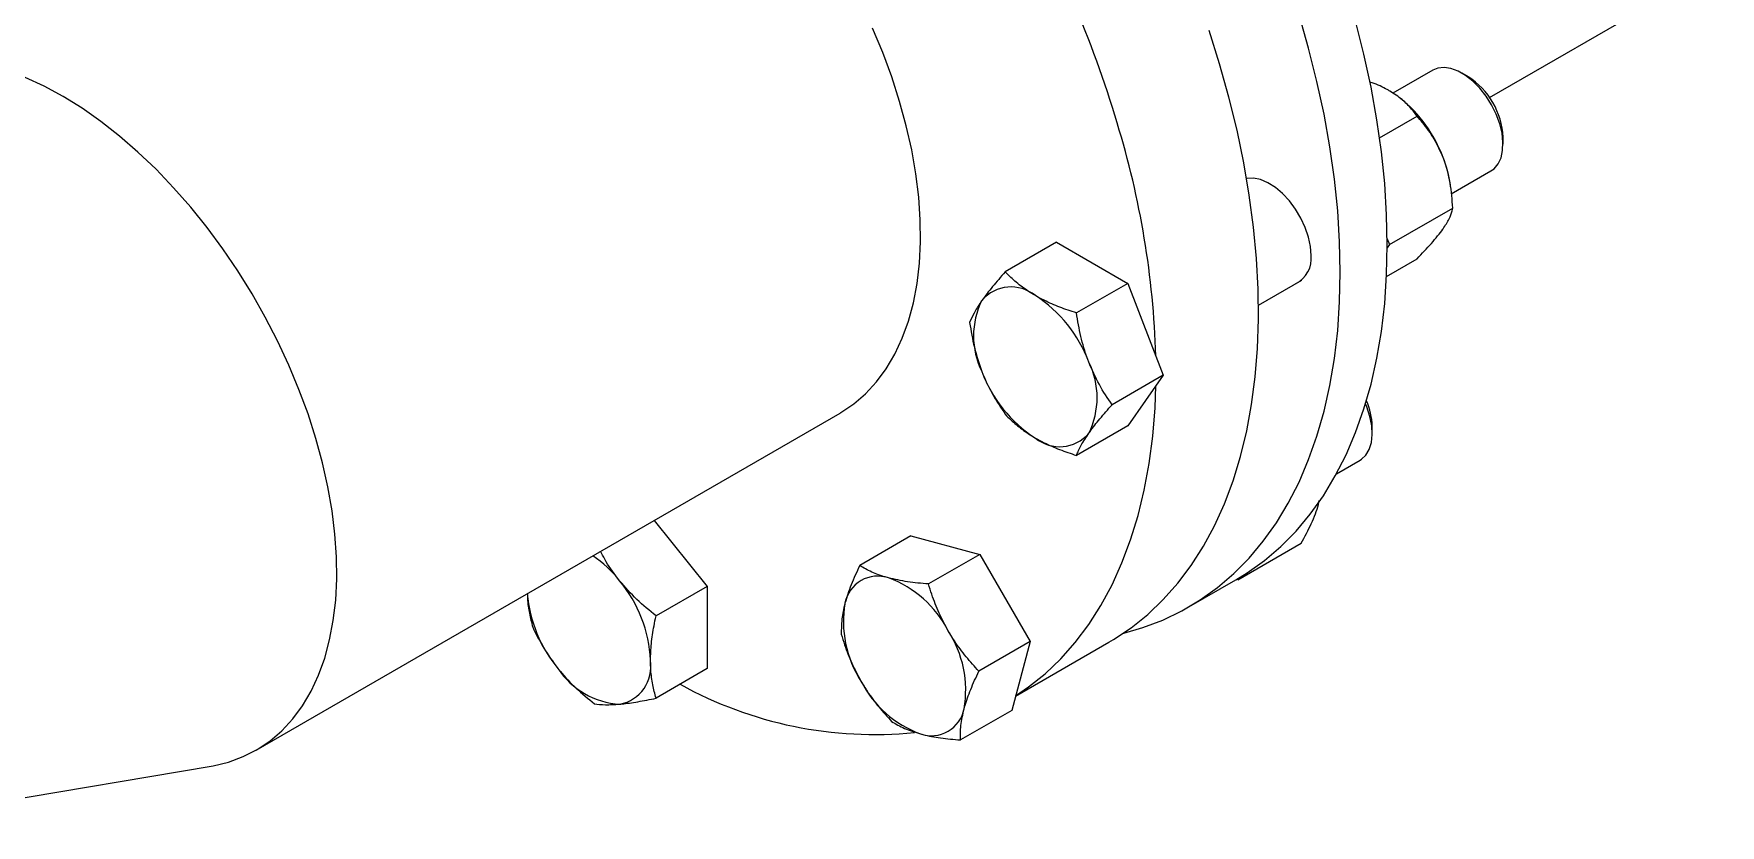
# Model space of a CAD drawing. Header units: inches. Extents: x 0.9 to 37.1, y -8.4 to 11.7.
# Drawn here: x 15.1387 to 15.2709, y 3.1658 to 3.2278 of the extents above; entities that cross this region are included whole.
import ezdxf

# ---------------------------------------------------------------- set-up
doc = ezdxf.new("R2010")
doc.units = ezdxf.units.IN
doc.header["$MEASUREMENT"] = 0

msp = doc.modelspace()

# ---------------------------------------------------------------- linework, layer by layer
at = {"color": 7, "linetype": 'Continuous', "lineweight": 25}
for p, q in [((15.25280479350625, 3.222844122272831), (15.27088158938635, 3.233279634408293)), ((15.24835918940437, 3.224986804630773), (15.2452322156417, 3.223181641101569)), ((15.2511253353798, 3.22447955578092), (15.25063817380372, 3.224760879603799)), ((15.2458310148991, 3.222779233233628), (15.24577870893742, 3.222820195744421)), ((15.24418863723411, 3.219675811862079), (15.24712825889832, 3.221372819327009)), ((15.25386014189951, 3.219179662425015), (15.25386014189951, 3.219742218639568)), ((15.24980254224402, 3.215295705286587), (15.25291611071196, 3.217093130103867)), ((15.2497788377668, 3.215734266843104), (15.24974010868468, 3.216007750481202)), ((15.2449645252337, 3.211323111727593), (15.24991795554983, 3.214182666181763)), ((15.21887241162363, 3.211502896290201), (15.21485509903257, 3.209183751095773)), ((15.21887241162363, 3.211502896290201), (15.22445180492664, 3.208281981095483)), ((15.24478936260725, 3.211774575190068), (15.2449645252337, 3.211323111727593)), ((15.2449645252337, 3.211323111727593), (15.24479114155509, 3.211076417852555)), ((15.24473418786356, 3.20883136044101), (15.24712825889832, 3.210213428231237)), ((15.22445180492664, 3.208281981095483), (15.22043449233558, 3.205962835901056)), ((15.22445180492664, 3.208281981095483), (15.22724150157814, 3.201091827950238)), ((15.23469746201842, 3.206575728082284), (15.2381068586931, 3.208543930888202)), ((15.22724150157814, 3.201091827950238), (15.22322418898708, 3.198772682755811)), ((15.22724150157814, 3.201091827950238), (15.22445180492664, 3.197122589999712)), ((15.15616838098424, 3.171717883145051), (15.20190819094018, 3.198122913385742)), ((15.22445180492664, 3.197122589999712), (15.22043449233558, 3.194803444805284)), ((15.24361267095538, 3.196527043775806), (15.24361267095538, 3.197089599990358)), ((15.24081538746067, 3.193370651670341), (15.24266863976783, 3.194440511454656)), ((15.23940284313389, 3.190984544168727), (15.23945209672012, 3.191270011472752)), ((15.18734625709958, 3.189716487915358), (15.19150695033579, 3.18454062508448)), ((15.20746941049155, 3.188493457809025), (15.20345209790048, 3.186174312614598)), ((15.20746941049155, 3.188493457809025), (15.21285869057795, 3.187049832028293)), ((15.23308288782603, 3.185058074959823), (15.23803631814215, 3.187917629413993)), ((15.21285869057795, 3.187049832028293), (15.20884137798688, 3.184730686833866)), ((15.21285869057795, 3.187049832028293), (15.21680391741741, 3.180216498715015)), ((15.22924088406633, 3.182930143897674), (15.23292373188501, 3.185056206688879)), ((15.23308288782603, 3.185058074959823), (15.23297625459909, 3.185086638788947)), ((15.23311187191436, 3.185166253629515), (15.23308288782603, 3.185058074959823)), ((15.19150695033579, 3.18454062508448), (15.18748963774472, 3.182221479890053)), ((15.19150695033579, 3.18454062508448), (15.19150695033579, 3.178097747631344)), ((15.21680391741741, 3.180216498715015), (15.21278660482634, 3.177897353520588)), ((15.21680391741741, 3.180216498715015), (15.21535986417047, 3.174826791182468)), ((15.21565554925149, 3.175930390451963), (15.22298336378017, 3.180160647735812)), ((15.19150695033579, 3.178097747631344), (15.18748963774472, 3.175778602436917)), ((15.21535986417047, 3.174826791182468), (15.21134255157941, 3.172507645988041)), ((15.12526752228456, 3.165823926887443), (15.15263386137144, 3.170460051001412))]:
    msp.add_line(p, q, dxfattribs=at)
at = {"color": 7, "linetype": 'Continuous', "lineweight": 25, "flags": 128}
for points in [[(15.24110870470984, 3.209160835934979), (15.24105753714715, 3.211540852985755), (15.24090416371277, 3.213973934717305), (15.24064897184132, 3.21645393495401), (15.24029260616961, 3.21897458900004), (15.23983596690826, 3.221529529464512), (15.23928020756766, 3.224112302346074), (15.23862673204416, 3.226716383336274), (15.23787719107362, 3.229335194300528)], [(15.24479155252851, 3.211286898726184), (15.24474038496583, 3.21366691577696), (15.24458701153145, 3.216099997508509), (15.24433181966, 3.218579997745215), (15.24397545398829, 3.221100651791245), (15.24351881472694, 3.223655592255716), (15.24296305538634, 3.226238365137278), (15.24230957986283, 3.228842446127478)], [(15.20657972416571, 3.222540390802308), (15.20596347964991, 3.224459229544913), (15.20525531700198, 3.2263783118505), (15.20445861093942, 3.228288492417934)], [(15.23165552021689, 3.225488845936134), (15.2308328844071, 3.228102223460382)], [(15.22298336378017, 3.180160647735812), (15.22334163695571, 3.180372781994508), (15.2247190231573, 3.18129391945267), (15.22601936333549, 3.182337892069083), (15.22723931953568, 3.183502019981015), (15.22837576014781, 3.184783314888811), (15.22942576794513, 3.186178487726821), (15.23038664757268, 3.187683957106378), (15.23125593246624, 3.189295858509176), (15.23203139118394, 3.191010054207434), (15.23271103313439, 3.192822143885378), (15.23329311368645, 3.194727475934794), (15.23377613864769, 3.196721159395639), (15.23415886809995, 3.198798076511062), (15.23444031958223, 3.200952895864614), (15.23461977061261, 3.203180086065919), (15.23469676054286, 3.205473929949675), (15.23467109174094, 3.207828539251529), (15.2345428300983, 3.210237869723175), (15.23431230486073, 3.212695736647844), (15.2339801077832, 3.215195830716395), (15.23354709161086, 3.217731734223208), (15.23301436789001, 3.220296937540353), (15.2323833041148, 3.222884855827705), (15.23165552021689, 3.225488845936134)], [(15.25291611071196, 3.217093130103867), (15.25315709563172, 3.217265383019426), (15.2534753619751, 3.217638424144188), (15.25370242192259, 3.218120793666941), (15.25383097758064, 3.218696987834327), (15.25385689706465, 3.219348487291715), (15.25377934730107, 3.220054352310486), (15.2536008208031, 3.220791895808151), (15.25332705555929, 3.221537412529841), (15.25296685060982, 3.222266940954709), (15.25253178323814, 3.22295703343892), (15.25203583686756, 3.223585509842223), (15.2514949516225, 3.224132170415904), (15.25092651199977, 3.22457944503933), (15.25034878811656, 3.224912957938086), (15.24978034849383, 3.22512198973319), (15.24923946324877, 3.225199821970755), (15.24874351687819, 3.225143953058627), (15.24835918940437, 3.224986804630773)], [(15.16083991420978, 3.196135360561618), (15.16022366969398, 3.198054199304224), (15.15951550704604, 3.19997328160981), (15.15871880098349, 3.201883462177245), (15.15783734817352, 3.203775638126233), (15.15687534914018, 3.205640792376687), (15.15583738824697, 3.207470036619214), (15.15472841185022, 3.209254653671969), (15.15355370472749, 3.210986139021982), (15.15231886489317, 3.212656241353047), (15.15102977692143, 3.214257001866996), (15.14969258390349, 3.215780792210999), (15.14831365817303, 3.217220350830135), (15.14689957093913, 3.218568817572013), (15.14545706097143, 3.21981976637852), (15.14399300248683, 3.220967235908914), (15.14251437239074, 3.222005757948326), (15.14102821702894, 3.222930383466299), (15.13954161860852, 3.223736706201169), (15.13806166144794, 3.224420883657906)], [(15.20190819094018, 3.198122913385742), (15.20197502897688, 3.198161838197602), (15.20298506487774, 3.198839417716398), (15.20391737614922, 3.199639330868735), (15.20476751990354, 3.200557765704166), (15.20553144481855, 3.201590345462445), (15.20620551044415, 3.20273214943079), (15.20678650455066, 3.203977736393318), (15.20727165843658, 3.205321170560913), (15.20765866012271, 3.206756049857974), (15.20794566536977, 3.208275536431206), (15.20813130646706, 3.20987238923512), (15.2082146987502, 3.2115389985389), (15.20819544481701, 3.213267422190246), (15.20807363642122, 3.215049423463338), (15.20784985403533, 3.216876510310591), (15.2075251640843, 3.218739975831129), (15.20710111386363, 3.220630939763127), (15.20657972416571, 3.222540390802308)], [(15.23882533906226, 3.210478994865525), (15.23877325636823, 3.211177306944096), (15.23861868226679, 3.211913308096435), (15.23836658489675, 3.212663342639924), (15.23802506687499, 3.213403303847201), (15.23760510487175, 3.214109408756226), (15.23712019681136, 3.214758962574236), (15.23658592803784, 3.215331088107066), (15.2360194703892, 3.215807396769343), (15.23543903028034, 3.216172579608755), (15.23486326353393, 3.21641489934837), (15.23431067576697, 3.216526567632375), (15.23379902760493, 3.216503995350239), (15.23376954304161, 3.216498273367527)], [(15.23292373188501, 3.185056206688879), (15.23381171223627, 3.185601638388081), (15.23516778364706, 3.186572667650871), (15.23644583040788, 3.187665204016656), (15.2376426240617, 3.188876487643754), (15.23875514140389, 3.190203458724601), (15.23978057211907, 3.191642765215081), (15.24071632588028, 3.193190771302083), (15.2415600388923, 3.194843566587885), (15.24230957986283, 3.19659697596815), (15.24296305538634, 3.198446570178612), (15.24351881472694, 3.200387676983769), (15.24397545398829, 3.202415392979369), (15.24433181966, 3.204524595978826), (15.24458701153145, 3.206709957952308), (15.24474038496582, 3.208965958485807), (15.24479155252851, 3.211286898726184)], [(15.22414155077566, 3.180886403255667), (15.22562769091588, 3.181314488394455), (15.22719653830622, 3.181907536863307), (15.22869819391092, 3.182628506341271), (15.23012886441759, 3.183475575596876), (15.23148493582838, 3.184446604859667), (15.2327629825892, 3.18553914122545), (15.23395977624302, 3.18675042485255), (15.23507229358521, 3.188077395933396), (15.23609772430039, 3.189516702423876), (15.2370334780616, 3.191064708510877), (15.23787719107362, 3.192717503796679), (15.23862673204416, 3.194470913176946), (15.23928020756766, 3.196320507387406), (15.23983596690826, 3.198261614192564), (15.24029260616961, 3.200289330188164), (15.24064897184132, 3.202398533187621), (15.24090416371277, 3.204583895161103), (15.24105753714715, 3.206839895694602), (15.24110870470984, 3.209160835934979)], [(15.21566221540192, 3.17595527083728), (15.21668925496051, 3.176658432941767), (15.2179895951387, 3.17770240555818), (15.21920955133889, 3.178866533470112), (15.22034599195102, 3.180147828377908), (15.22139599974834, 3.181543001215918), (15.22235687937589, 3.183048470595475), (15.22322616426944, 3.184660371998273), (15.22400162298715, 3.18637456769653), (15.2246812649376, 3.188186657374475), (15.22526334548966, 3.190091989423892), (15.2257463704509, 3.192085672884736), (15.22612909990317, 3.194162590000158), (15.22641055138545, 3.196317409353711), (15.22659000241582, 3.198544599555016), (15.22665740385201, 3.200260761654855)], [(15.24266863976783, 3.194440511454656), (15.24276876156138, 3.194503628388063), (15.24311874093792, 3.194832377954768), (15.24338102209237, 3.195275387206847), (15.24354717509263, 3.195818417462428), (15.24361185964454, 3.196444015282291), (15.2435729967334, 3.197132073437762), (15.24343183544514, 3.197860477173585), (15.24319291281972, 3.198605814994362), (15.24309121707178, 3.198857582417079)], [(15.15263386137144, 3.170460051001412), (15.15278860903804, 3.170487356600408), (15.15400157391099, 3.170780967356834), (15.15515227177173, 3.171204791046632), (15.15623521902094, 3.171756807956912), (15.1572452549218, 3.172434387475707), (15.15817756619328, 3.173234300628046), (15.1590277099476, 3.174152735463476), (15.15979163486262, 3.175185315221754), (15.16046570048821, 3.1763271191901), (15.16104669459473, 3.177572706152628), (15.16153184848065, 3.178916140320224), (15.16191885016677, 3.180351019617284), (15.16220585541383, 3.181870506190517), (15.16239149651112, 3.18346735899443), (15.16247488879427, 3.18513396829821), (15.16245563486107, 3.186862391949556), (15.16233382646529, 3.188644393222647), (15.16211004407939, 3.190471480069902), (15.16178535412837, 3.192334945590439), (15.16136130390769, 3.194225909522436), (15.16083991420978, 3.196135360561618)]]:
    msp.add_lwpolyline(points, dxfattribs=at)
at = {"color": 7, "linetype": 'Continuous', "lineweight": 25}
for centre, radius, start, end in [((15.13419849709722, 3.193923619293316), 0.09339402993025175, 16.75892421390156, 29.27786080014787), ((15.24792145036039, 3.219471938658226), 0.005944838809007078, 2.605830479970192, 57.38879298732994), ((15.23894643178376, 3.214300161793009), 0.01092209399186469, 20.63808187931694, 50.9251236653364), ((15.15723974263232, 3.200449365181781), 0.06945088353304472, 1.772274511884937, 17.08501120260842), ((15.24016752269774, 3.214596833605307), 0.009676005834436565, 8.384537238323182, 21.5426604224241), ((15.2366457033217, 3.210228561388534), 0.0021939755896291, 296.3331516717843, 6.554368504705639), ((15.21531227857936, 3.204997356988788), 0.003004596040080016, 50.75183192256462, 139.4672041396019), ((15.21155697935448, 3.198492625328381), 0.0104875670924988, 20.22711378560821, 57.36202941092723), ((15.21860873918784, 3.204160145689219), 0.00623861171879334, 153.4364295104547, 206.5635704895388), ((15.2158177170325, 3.199328772897142), 0.006238611718794134, 333.4364295104591, 26.56357048954165), ((15.22286947686586, 3.204996293257978), 0.01048756709249955, 200.227113785592, 237.3620294109172), ((15.23843334128419, 3.196970265550074), 0.005180704252468419, 1.31989093028457, 24.14266677000183), ((15.21911417764099, 3.198491561597573), 0.003004596040080341, 230.7518319225762, 319.4672041396027), ((15.1774766883906, 3.179357833443976), 0.009106425668592736, 38.10746010342636, 56.31080684160415), ((15.17658075099368, 3.178267930953944), 0.01048844500676184, 2.639287361205131, 39.77207237906205), ((15.20486668615641, 3.182727860921304), 0.002616873407542765, 71.08071345268966, 168.9300383020741), ((15.20274334704009, 3.177150793385373), 0.008583448034921119, 27.12956320630549, 69.74327230622399), ((15.18801627284111, 3.184894834827525), 0.01065225133462238, 184.9442914682424, 219.6139509555089), ((15.21075961770755, 3.18177798647735), 0.008584854303465384, 170.2602057457026, 212.8691095645488), ((15.20317189662454, 3.176405694810591), 0.00858485430346596, 350.2602057457103, 32.86910956455298), ((15.18409207626068, 3.178267759865248), 0.003005086801816837, 280.546777828552, 9.251879178749228), ((15.18501523689676, 3.181539461214638), 0.006237189661670762, 213.4349146448777, 266.5704618878086), ((15.211188167292, 3.181032887902568), 0.008583448034919923, 207.1295632063037, 249.7432723062282), ((15.20461293040515, 3.204384194788006), 0.03144986260804492, 241.0292265332694, 275.7197795446549), ((15.20906482817568, 3.17545582036664), 0.002616873407543978, 251.0807134527031, 348.9300383020405)]:
    msp.add_arc(centre, radius, start, end, dxfattribs=at)
for points, knots in [([(15.24498306061509, 3.223355337912828), (15.24491863148943, 3.223391554329301), (15.24449572560486, 3.223629275010569), (15.24397550901316, 3.223882317755312), (15.24346304133515, 3.224039659295293), (15.2433927608536, 3.224061237318012)], [0, 0, 0, 0, 0.1342604706881135, 0.8812713588944838, 1, 1, 1, 1]), ([(15.24712825889832, 3.221372819327009), (15.24698781983636, 3.221564447961507), (15.24665555428574, 3.22201782320389), (15.24598551621147, 3.222706190855986), (15.2453200250814, 3.223137134241408), (15.24498306061509, 3.223355337912828)], [0, 0, 0, 0, 0.2654708005954912, 0.6280788300799435, 1, 1, 1, 1]), ([(15.24916760559234, 3.218149803742847), (15.24894798400426, 3.218638581023218), (15.2485008044658, 3.219633798299255), (15.24774964344352, 3.220658406479828), (15.24726857193578, 3.221211499839164), (15.24712825889832, 3.221372819327009)], [0, 0, 0, 0, 0.4060446745436659, 0.8267623950146952, 1, 1, 1, 1]), ([(15.24991795554983, 3.214182666181763), (15.2498703777167, 3.214839174080713), (15.24977348901517, 3.216176103354), (15.24942054470027, 3.217494043193866), (15.24917427673937, 3.218132508374516), (15.24916760559234, 3.218149803742847)], [0, 0, 0, 0, 0.4841952181635583, 0.9860273763411881, 1, 1, 1, 1]), ([(15.24916760559234, 3.212570108194961), (15.24933823682823, 3.212833597315451), (15.24968566532092, 3.213370097139177), (15.2498589989967, 3.213861005890672), (15.24990464274198, 3.214110033006669), (15.24991795554983, 3.214182666181763)], [0, 0, 0, 0, 0.4060446745436616, 0.8267623950146892, 1, 1, 1, 1]), ([(15.24712825889832, 3.210213428231237), (15.24751430550923, 3.210619610066985), (15.24830046058185, 3.211446769020227), (15.24891223436111, 3.212207788958705), (15.24916087029924, 3.212560552199783), (15.24916760559234, 3.212570108194961)], [0, 0, 0, 0, 0.4841952181635623, 0.9860273763411916, 1, 1, 1, 1]), ([(15.21485509903257, 3.209183751095773), (15.21450794725209, 3.208791806489113), (15.21380727876744, 3.208000731089072), (15.21328978200389, 3.207302354041171), (15.21302868313292, 3.206949993463162)], [0, 0, 0, 0, 0.4954579634770103, 0.9999999999999999, 0.9999999999999999, 0.9999999999999999, 0.9999999999999999]), ([(15.21721322811017, 3.207324154841066), (15.21686001310029, 3.207544761494768), (15.21614830198225, 3.207989273205086), (15.21540072924025, 3.208631074573775), (15.21499733586867, 3.20903967740123), (15.21485509903257, 3.209183751095773)], [0, 0, 0, 0, 0.3894480145147165, 0.7847188654868538, 1, 1, 1, 1]), ([(15.22043449233558, 3.205962835901056), (15.2199952062711, 3.206110289836801), (15.21911248219981, 3.206406591379274), (15.21803959500781, 3.206869935506527), (15.21744066724829, 3.20719914105571), (15.21721322811017, 3.207324154841066)], [0, 0, 0, 0, 0.3805934879738666, 0.7647841813874815, 1, 1, 1, 1]), ([(15.21302868313292, 3.206949993463162), (15.21299612885513, 3.206903238671631), (15.21274965013857, 3.206549243381522), (15.21237183527786, 3.205931980534345), (15.21216816874826, 3.20545512542262), (15.21206540238107, 3.205214513145247)], [0, 0, 0, 0, 0.07010571820324817, 0.5307925293049179, 1, 1, 1, 1]), ([(15.21206540238107, 3.205214513145247), (15.21217130960098, 3.204561023144813), (15.21238506581788, 3.203242061600935), (15.21281284869095, 3.20199798623433), (15.21302868313292, 3.201370297915276)], [0, 0, 0, 0, 0.4954579634770035, 1, 1, 1, 1]), ([(15.22139777308743, 3.202118620671086), (15.22136521880964, 3.202204152256974), (15.22111874009308, 3.202851738901448), (15.22074092523237, 3.204122878431055), (15.22053725870277, 3.205345781573772), (15.22043449233558, 3.205962835901056)], [0, 0, 0, 0, 0.07010571820324668, 0.5307925293049198, 1, 1, 1, 1]), ([(15.22322418898708, 3.198772682755811), (15.2228770372066, 3.19928690523582), (15.22217636872195, 3.200324778310663), (15.2216588719584, 3.201517062950691), (15.22139777308743, 3.202118620671086)], [0, 0, 0, 0, 0.4954579634770054, 1, 1, 1, 1]), ([(15.21302868313292, 3.201370297915276), (15.21306226846095, 3.201285361542023), (15.21331655358448, 3.200642281440372), (15.213882888766, 3.199479972375446), (15.21452905532678, 3.198512519063327), (15.21485509903257, 3.198024360000002)], [0, 0, 0, 0, 0.07010571820324671, 0.530792529304921, 1, 1, 1, 1]), ([(15.22139777308743, 3.196538925123199), (15.22143135841546, 3.196586275127367), (15.22168564353899, 3.196944776960298), (15.22225197872051, 3.197670870272156), (15.22289814528129, 3.198403175214479), (15.22322418898708, 3.198772682755811)], [0, 0, 0, 0, 0.07010571820324922, 0.530792529304917, 0.9999999999999999, 0.9999999999999999, 0.9999999999999999, 0.9999999999999999]), ([(15.21485509903257, 3.198024360000002), (15.21499733677541, 3.197880285996813), (15.21539711014571, 3.197475351633551), (15.21614386966317, 3.196833316118528), (15.21685522199693, 3.196388585642725), (15.21721322811017, 3.196164763745294)], [0, 0, 0, 0, 0.2152816572951858, 0.6050705810156085, 1, 1, 1, 1]), ([(15.21721322811017, 3.196164763745294), (15.2174406651875, 3.196039748774639), (15.21803577953673, 3.195712633232261), (15.21910805502008, 3.195248889550777), (15.21999069964558, 3.194952479455876), (15.22043449233558, 3.194803444805284)], [0, 0, 0, 0, 0.2352153999993366, 0.6154671935981841, 1, 1, 1, 1]), ([(15.22043449233558, 3.194803444805284), (15.22054039955549, 3.195056121891521), (15.22075415577239, 3.195566108822527), (15.22118193864546, 3.196212695143851), (15.22139777308743, 3.196538925123199)], [0, 0, 0, 0, 0.4954579634770069, 1, 1, 1, 1]), ([(15.23803631814215, 3.187917629413993), (15.23831778279558, 3.188434208617219), (15.23889096452754, 3.18948618355898), (15.23927006667564, 3.190492813124451), (15.23939934121882, 3.190971574999503), (15.23940284313389, 3.190984544168727)], [0, 0, 0, 0, 0.4841952181635611, 0.9860273763411894, 1, 1, 1, 1]), ([(15.18464212200177, 3.18497775778702), (15.18458542547112, 3.185049329120258), (15.18415615813491, 3.185591218283777), (15.18362130965428, 3.18635716103827), (15.18325489217447, 3.187082875007022), (15.18314866318262, 3.187293268526774)], [0, 0, 0, 0, 0.09752069940007073, 0.7383600085812955, 1, 1, 1, 1]), ([(15.20345209790048, 3.186174312614598), (15.20321421532235, 3.185667022755512), (15.2027340886604, 3.184643142030041), (15.20244457534225, 3.183704104233311), (15.20229850370312, 3.183230320190976)], [0, 0, 0, 0, 0.4954579634770092, 1, 1, 1, 1]), ([(15.20571517036978, 3.185203361066884), (15.2056517999415, 3.185220771795525), (15.20517200241897, 3.185352593919742), (15.20435428366969, 3.185651300828225), (15.20375465795526, 3.185998913622358), (15.20345209790048, 3.186174312614598)], [0, 0, 0, 0, 0.0701057182032541, 0.5307925293049162, 1, 1, 1, 1]), ([(15.18748963774472, 3.182221479890053), (15.18697665486069, 3.182639938990801), (15.18594128370542, 3.183484529514305), (15.18507779058119, 3.184477009775053), (15.18464212200177, 3.18497775778702)], [0, 0, 0, 0, 0.4954579634770014, 0.9999999999999999, 0.9999999999999999, 0.9999999999999999, 0.9999999999999999]), ([(15.20884137798688, 3.184730686833866), (15.20828313431729, 3.184778278660313), (15.20715641174799, 3.184874334895062), (15.20619848478868, 3.185093023481911), (15.20571517036978, 3.185203361066884)], [0, 0, 0, 0, 0.4954579634770127, 0.9999999999999999, 0.9999999999999999, 0.9999999999999999, 0.9999999999999999]), ([(15.17740655718127, 3.183978421290702), (15.17741006363615, 3.183843679689185), (15.17742419232242, 3.183300760450641), (15.17755001981583, 3.182409636969427), (15.17773356085015, 3.181709446269629), (15.17782584506851, 3.181357391201038)], [0, 0, 0, 0, 0.1409884784628961, 0.5680900071629658, 1, 1, 1, 1]), ([(15.21038242383271, 3.181064881519879), (15.21013689955968, 3.181523544685988), (15.20964218005464, 3.1824477287258), (15.20916689926915, 3.183691446985571), (15.20892623604023, 3.184459774069345), (15.20884137798688, 3.184730686833866)], [0, 0, 0, 0, 0.3894480145147154, 0.7847188654868484, 1, 1, 1, 1]), ([(15.18705807017082, 3.178750902506136), (15.18707253433524, 3.179183834830117), (15.18710167892521, 3.180056172470688), (15.18728376907405, 3.181234831268977), (15.18743597116257, 3.181964276794939), (15.18748963774472, 3.182221479890053)], [0, 0, 0, 0, 0.3894480145147177, 0.7847188654868438, 1, 1, 1, 1]), ([(15.20229850370312, 3.183230320190976), (15.20228190103862, 3.183166726776833), (15.20215619702319, 3.182685240957917), (15.20200609317123, 3.181827604947739), (15.20200739019787, 3.181134389025959), (15.20200804465355, 3.180784605082051)], [0, 0, 0, 0, 0.07010571820324514, 0.530792529304918, 1, 1, 1, 1]), ([(15.17782584506851, 3.181357391201038), (15.17809758339197, 3.180799664579866), (15.17864604227949, 3.179673985587327), (15.17941982151324, 3.178629714600002), (15.17981022566366, 3.178102835989375)], [0, 0, 0, 0, 0.4954579634770078, 1, 1, 1, 1]), ([(15.21278660482634, 3.177897353520588), (15.21244905689807, 3.178269705405683), (15.21177077068414, 3.179017928485242), (15.21097254553266, 3.180088428709371), (15.21054484172627, 3.180796134567071), (15.21038242383271, 3.181064881519879)], [0, 0, 0, 0, 0.3805934879738717, 0.7647841813874858, 1, 1, 1, 1]), ([(15.20200804465355, 3.180784605082051), (15.20209290340255, 3.180513691542266), (15.20233140738477, 3.179752262003947), (15.20280593464134, 3.178508441558435), (15.20330029240832, 3.177584032223624), (15.20354909049938, 3.177118799768063)], [0, 0, 0, 0, 0.2152816572951876, 0.6050705810156095, 1, 1, 1, 1]), ([(15.18748963774472, 3.175778602436917), (15.18739770740467, 3.176126645751029), (15.18721297783864, 3.176826021934494), (15.18707784551045, 3.177830896406491), (15.18706351289392, 3.178497691257029), (15.18705807017082, 3.178750902506136)], [0, 0, 0, 0, 0.3805934879738661, 0.7647841813874847, 1, 1, 1, 1]), ([(15.17981022566366, 3.178102835989375), (15.17986801976762, 3.178031879588159), (15.18030559717792, 3.177494646269153), (15.18121751525989, 3.1765319028204), (15.18217474232071, 3.175744079288227), (15.18265774140662, 3.175346558092409)], [0, 0, 0, 0, 0.0701057182032466, 0.5307925293049235, 1, 1, 1, 1]), ([(15.20354909049938, 3.177118799768063), (15.20371150633325, 3.176850051632412), (15.20413648538424, 3.176146842315188), (15.20493408705063, 3.175075916504333), (15.20561227791571, 3.174327549717719), (15.20595327149301, 3.173951271768773)], [0, 0, 0, 0, 0.2352153999993342, 0.6154671935981799, 1, 1, 1, 1]), ([(15.21163301062898, 3.174953361096966), (15.21165064434372, 3.175017549723745), (15.21178415476612, 3.175503542085484), (15.21212277893889, 3.176470008560342), (15.21256398194343, 3.177418674312722), (15.21278660482634, 3.177897353520588)], [0, 0, 0, 0, 0.0701057182032462, 0.5307925293049179, 1, 1, 1, 1]), ([(15.18464212200177, 3.175313441607314), (15.18469991610572, 3.175318860781712), (15.18513749351603, 3.175359891062253), (15.186049411598, 3.175487417234073), (15.18700663865882, 3.175680949587661), (15.18748963774472, 3.175778602436917)], [0, 0, 0, 0, 0.07010571820324692, 0.5307925293049174, 1, 1, 1, 1]), ([(15.18265774140662, 3.175346558092409), (15.18292947973008, 3.175312007282657), (15.1834779386176, 3.175242272184426), (15.18425171785135, 3.175289575231574), (15.18464212200177, 3.175313441607314)], [0, 0, 0, 0, 0.4954579634770077, 0.9999999999999999, 0.9999999999999999, 0.9999999999999999, 0.9999999999999999]), ([(15.21134255157941, 3.172507645988041), (15.21133918959698, 3.172875668326701), (15.21133240399118, 3.173618460583138), (15.21153220341885, 3.174505707653291), (15.21163301062898, 3.174953361096966)], [0, 0, 0, 0, 0.4954579634770084, 1, 1, 1, 1]), ([(15.20595327149301, 3.173951271768773), (15.20627027060203, 3.1737644124219), (15.20691008090359, 3.173387267718118), (15.20777829397242, 3.173116788404692), (15.20821634396231, 3.172980320221058)], [0, 0, 0, 0, 0.4954579634770146, 1, 1, 1, 1]), ([(15.20821634396231, 3.172980320221058), (15.20828074544083, 3.172963504705053), (15.20876834937034, 3.172836189123659), (15.20977458844043, 3.172646312679857), (15.21081671418604, 3.172554149716323), (15.21134255157941, 3.172507645988041)], [0, 0, 0, 0, 0.07010571820325454, 0.5307925293049179, 1, 1, 1, 1])]:
    msp.add_open_spline(points, degree=3, knots=knots, dxfattribs=at)

doc.saveas('drawing.dxf')
